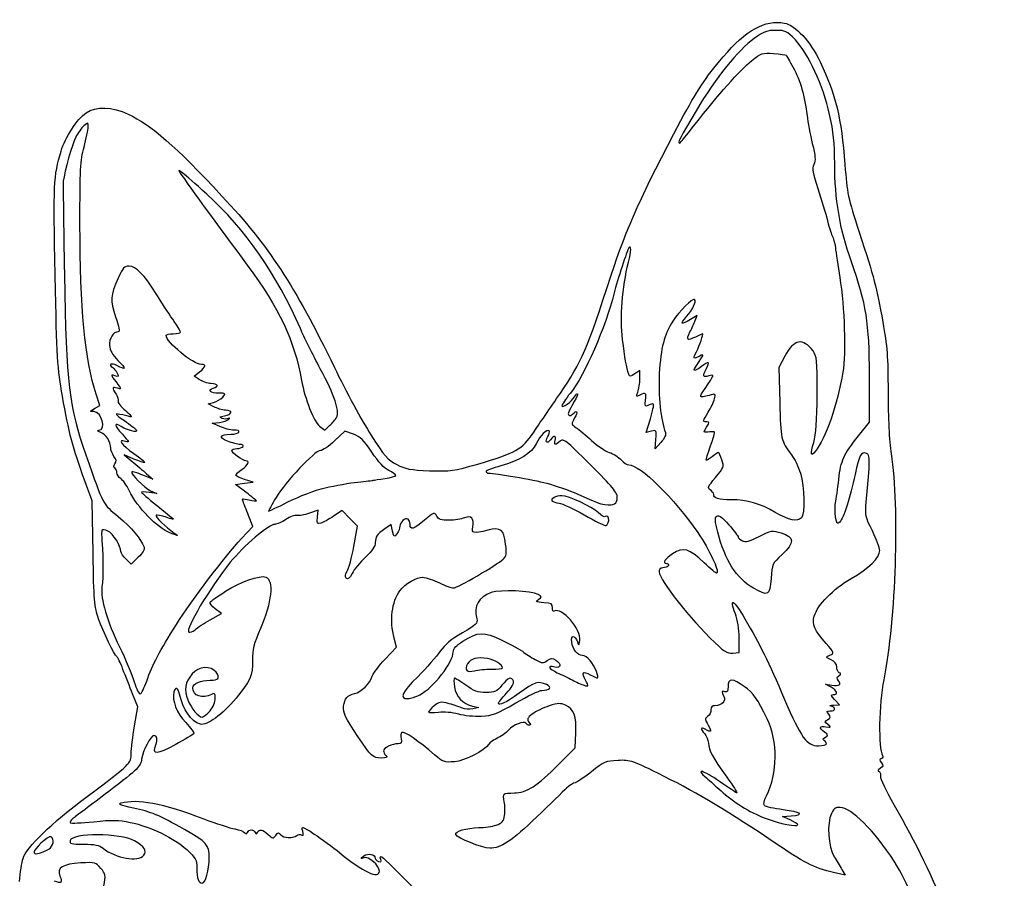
# Model space of a CAD drawing. Extents: x 0 to 149, y -4 to 235.
# Drawn here: x 0.1 to 125.7, y 123.9 to 235 of the extents above; entities that cross this region are included whole.
import ezdxf

# ---------------------------------------------------------------- set-up
doc = ezdxf.new("R2010")
doc.units = 0
doc.layers.get('0').update_dxf_attribs({"linetype": 'CONTINUOUS'})

msp = doc.modelspace()

# ---------------------------------------------------------------- linework, layer by layer
at = {"color": 7}
for points in [[(87.307928, 196.100271), (87.556202, 196.753284), (86.70675, 196.235346)], [(98.876638, 191.480255), (98.111908, 190.026891), (98.21359, 185.528974)], [(80.168755, 188.595005), (80.168755, 189.642216), (79.509993, 189.210577)], [(23.331957, 188.469881), (22.655415, 188.913169), (23.36625, 189.479968)], [(108.380334, 181.215379), (109.802083, 182.987204), (109.787664, 189.020588)], [(9.823052, 184.737145), (10.517977, 185.114753), (10.027432, 186.601693)], [(25.206503, 184.966025), (24.473959, 185.351166), (25.18209, 185.530011)], [(81.670059, 181.812732), (80.999515, 181.644436), (81.529968, 183.412572)], [(25.986815, 182.406248), (25.003126, 182.855396), (25.929168, 182.954276)], [(38.844315, 182.468361), (39.50888, 181.945616), (40.151651, 182.54667)], [(43.206681, 181.413912), (42.102786, 181.796764), (40.774186, 180.554016)], [(82.89589, 180.374327), (82.146076, 179.535143), (82.243343, 180.758087)], [(14.9048, 178.223667), (13.626043, 178.767782), (14.666734, 177.915046)], [(16.518817, 176.331891), (17.330209, 175.601474), (16.035989, 176.140102)], [(9.623606, 166.082099), (9.50725, 172.828974), (8.48988, 175.607099)], [(29.349084, 173.924995), (28.0065, 174.945641), (29.150646, 175.088002), (30.294792, 175.230361), (29.170313, 175.592901)], [(17.041152, 174.135455), (17.859376, 173.754635), (16.867189, 173.899108)], [(28.778965, 167.965734), (30.23113, 169.534247), (29.693351, 170.917026)], [(38.578644, 170.709714), (38.686687, 171.635171), (37.533445, 171.227279)], [(43.270109, 166.952427), (43.743264, 169.54255), (42.745062, 170.564802), (41.746861, 171.587052), (40.651033, 170.839498)], [(48.266908, 168.921525), (48.089955, 169.776579), (47.262164, 169.198856)], [(15.460587, 165.53593), (14.558143, 164.661249), (13.893656, 165.285502)], [(24.755706, 157.481963), (26.203435, 158.302505), (25.397485, 158.89837)], [(47.315863, 152.393171), (48.786688, 153.935176), (48.470426, 155.117644)], [(92.149089, 153.16749), (93.001047, 153.249807), (92.985992, 155.128367)], [(104.841146, 148.758111), (104.113542, 149.178105), (104.942201, 149.044006)], [(14.975952, 143.764704), (15.399825, 146.251398), (14.734602, 147.898519)], [(105.151849, 146.472241), (105.925575, 146.502932), (105.304167, 147.164391)], [(58.599956, 146.328614), (59.398953, 146.139006), (58.605203, 145.970987)], [(69.71262, 138.819834), (71.824204, 140.948942), (71.905715, 142.866041)], [(99.549479, 131.631775), (98.557292, 132.079452), (99.681771, 132.162656)], [(106.230169, 125.262367), (106.648687, 124.527011), (105.910279, 124.69228)]]:
    msp.add_lwpolyline(points, dxfattribs=at)
for points in [[(41.038248, 183.59996)], [(39.590779, 174.503667)], [(77.258333, 173.260594)], [(76.152256, 170.270011)], [(94.819015, 161.570032)], [(61.052604, 151.100888)], [(16.548048, 149.566119)], [(51.802728, 147.802664)], [(24.715021, 145.729484)], [(64.154603, 146.738867)], [(104.245839, 141.460233)], [(100.541667, 131.038309)], [(3.902605, 127.883457)], [(16.157989, 127.078235)]]:
    msp.add_lwpolyline(points, close=True, dxfattribs=at)
for points in [[(90.923031, 230.140079), (93.796392, 233.545748), (96.351243, 234.957839), (98.806336, 234.49726)], [(97.719682, 233.550848), (96.599441, 233.550848), (96.169075, 233.389437), (94.937077, 232.507223)], [(100.230726, 232.313232), (99.127686, 233.464426), (98.952344, 233.550848), (97.719682, 233.550848)], [(98.806336, 234.49726), (100.229823, 234.230213), (102.172791, 232.13042), (103.424593, 229.506245)], [(94.937077, 232.507223), (92.821046, 230.991966), (89.965678, 227.447331), (87.421133, 223.176977)], [(104.652665, 222.710154), (103.822765, 226.386564), (101.892137, 230.579285), (100.230726, 232.313232)], [(85.477668, 221.909181), (87.602092, 225.891619), (88.559217, 227.338354), (90.923031, 230.140079)], [(94.578453, 229.623436), (95.83062, 230.626084), (95.962293, 230.669526), (97.428373, 230.563698)], [(97.428373, 230.563698), (98.273777, 230.502674), (99.001543, 230.405677), (99.045633, 230.34815)], [(99.045633, 230.34815), (99.089721, 230.290623), (99.497007, 229.57296), (99.950712, 228.753344)], [(87.31844, 221.44616), (90.169762, 225.135496), (93.111177, 228.448545), (94.578453, 229.623436)], [(99.950712, 228.753344), (100.858558, 227.113321), (101.468222, 225.005286), (101.738814, 222.570639)], [(103.424593, 229.506245), (105.460472, 225.238397), (106.163671, 222.317718), (106.623316, 216.220639)], [(8.725229, 222.901368), (10.020253, 223.779414), (12.100289, 223.718354), (14.155207, 222.741971)], [(5.493037, 217.940431), (6.021545, 219.748029), (7.562327, 222.112905), (8.725229, 222.901368)], [(14.155207, 222.741971), (17.161051, 221.313758), (20.209971, 218.648551), (26.25033, 212.169044)], [(87.421133, 223.176977), (85.369297, 219.733512), (84.998298, 218.998764), (85.311398, 218.998764)], [(101.738814, 222.570639), (101.835852, 221.697514), (102.142684, 220.067561), (102.420658, 218.94852)], [(105.310075, 216.302538), (105.305445, 219.070749), (105.164811, 220.441384), (104.652665, 222.710154)], [(8.438516, 221.222584), (8.131988, 220.945368), (7.6599, 220.284973), (7.38943, 219.755038)], [(8.989609, 221.090292), (8.995774, 221.720499), (8.990402, 221.72177), (8.438516, 221.222584)], [(8.460442, 218.487491), (8.748057, 219.569056), (8.986182, 220.740316), (8.989609, 221.090292)], [(76.470034, 201.933141), (78.45502, 208.063333), (80.440609, 212.466732), (85.477668, 221.909181)], [(85.311398, 218.998764), (85.374956, 218.998764), (86.278127, 220.100092), (87.31844, 221.44616)], [(7.38943, 219.755038), (6.933492, 218.861713), (5.928991, 215.319824), (5.786753, 214.103973)], [(7.937504, 208.503361), (7.937504, 215.649496), (7.994347, 216.734765), (8.460442, 218.487491)], [(102.420658, 218.94852), (102.823251, 217.327811), (102.864348, 216.778444), (102.622683, 216.248045)], [(4.735477, 201.933141), (4.4946, 213.840427), (4.533287, 214.657896), (5.493037, 217.940431)], [(102.622683, 216.248045), (102.369326, 215.691989), (102.453014, 215.176719), (103.130189, 213.12329)], [(107.424455, 203.785224), (105.973573, 207.930956), (105.3176, 211.814373), (105.310075, 216.302538)], [(106.623316, 216.220639), (106.904361, 212.492611), (107.016698, 211.963024), (108.475415, 207.489391)], [(24.292127, 212.400723), (21.092442, 215.295133), (20.491546, 215.788916), (20.770515, 215.294598)], [(20.770515, 215.294598), (21.094495, 214.720522), (26.062184, 207.877024), (29.512757, 203.251266)], [(5.786753, 214.103973), (5.752704, 213.812932), (5.814823, 208.395589), (5.924792, 202.065432)], [(36.370331, 195.050079), (33.320633, 202.093375), (29.297122, 207.873251), (24.292127, 212.400723)], [(26.25033, 212.169044), (32.392832, 205.579972), (35.524533, 200.803452), (40.770283, 190.022999)], [(103.130189, 213.12329), (103.576178, 211.770894), (104.139354, 209.890484), (104.381694, 208.944599)], [(10.027432, 186.601693), (8.577216, 190.997591), (7.937504, 197.701535), (7.937504, 208.503361)], [(104.381694, 208.944599), (104.624037, 207.998714), (104.914285, 207.105745), (105.02669, 206.960224)], [(108.475415, 207.489391), (110.406005, 201.56859), (110.700246, 200.449236), (111.522851, 195.896256)], [(78.700312, 203.625032), (79.058143, 205.060299), (79.084868, 205.898578), (78.759545, 205.482968)], [(105.02669, 206.960224), (105.139098, 206.814703), (105.303085, 206.159859), (105.391109, 205.505016)], [(78.759545, 205.482968), (78.545809, 205.209913), (77.239273, 201.237186), (76.852462, 199.684182)], [(105.391109, 205.505016), (105.47913, 204.850172), (105.738972, 203.123766), (105.968538, 201.668557)], [(77.935717, 193.649097), (77.587509, 196.460801), (77.886391, 200.360381), (78.700312, 203.625032)], [(109.787664, 189.020588), (109.771154, 195.925035), (109.430553, 198.053031), (107.424455, 203.785224)], [(14.271729, 203.123766), (13.666405, 203.123766), (13.466779, 202.902643), (12.868419, 201.569317)], [(17.755522, 199.551891), (16.210577, 202.039381), (15.152935, 203.123766), (14.271729, 203.123766)], [(29.512757, 203.251266), (33.617487, 197.748562), (35.637309, 193.467612), (36.534325, 188.369265)], [(5.668998, 186.322724), (5.021555, 190.00393), (4.953919, 191.134934), (4.735477, 201.933141)], [(5.924792, 202.065432), (6.169918, 187.955394), (6.535445, 184.877895), (8.693699, 178.75304)], [(12.868419, 201.569317), (11.833784, 199.263841), (11.79842, 198.728647), (12.538425, 196.575328)], [(69.914127, 186.725568), (72.673422, 190.753235), (73.382616, 192.398338), (76.470034, 201.933141)], [(105.968538, 201.668557), (106.576947, 197.811842), (106.768027, 191.886398), (106.363561, 189.418743)], [(76.852462, 199.684182), (75.739416, 195.215415), (73.066291, 189.083349), (71.204579, 186.728108)], [(19.903952, 196.266882), (19.354981, 197.054991), (18.388186, 198.533245), (17.755522, 199.551891)], [(87.232154, 198.794389), (86.995595, 199.030947), (85.251232, 197.303292), (84.422189, 196.011342)], [(86.203414, 196.624086), (86.995008, 197.525664), (87.479264, 198.547281), (87.232154, 198.794389)], [(12.538425, 196.575328), (13.018618, 195.17804), (13.105279, 194.657099), (12.857537, 194.657099)], [(20.902084, 194.613236), (20.902084, 194.734632), (20.452925, 195.478773), (19.903952, 196.266882)], [(84.422189, 196.011342), (83.294532, 194.254041), (82.879896, 192.638265), (82.682778, 189.233138)], [(86.70675, 196.235346), (85.461113, 195.475844), (85.30268, 195.598206), (86.203414, 196.624086)], [(86.6374, 194.630712), (86.869638, 195.079811), (87.171377, 195.741113), (87.307928, 196.100271)], [(111.522851, 195.896256), (112.082657, 192.797827), (112.184114, 191.426648), (112.188474, 186.900423)], [(12.857537, 194.657099), (12.237872, 194.657099), (11.67142, 193.74957), (11.738926, 192.864936)], [(19.976043, 194.392516), (20.485366, 194.392516), (20.902084, 194.49184), (20.902084, 194.613236)], [(38.947159, 189.876398), (37.971899, 191.701134), (36.812326, 194.02929), (36.370331, 195.050079)], [(87.336662, 193.968031), (86.269285, 193.435555), (86.101558, 193.594506), (86.6374, 194.630712)], [(19.050001, 194.188215), (19.050001, 194.300581), (19.46672, 194.392516), (19.976043, 194.392516)], [(23.599718, 190.423766), (22.547406, 190.423766), (19.050001, 193.317532), (19.050001, 194.188215)], [(78.738341, 189.138332), (78.444183, 190.074823), (78.227677, 191.291586), (77.935717, 193.649097)], [(88.260724, 194.392513), (88.220481, 194.392513), (87.804651, 194.201497), (87.336662, 193.968031)], [(87.471007, 192.061952), (87.896364, 192.884502), (88.407359, 194.392513), (88.260724, 194.392513)], [(102.51277, 192.168928), (101.209996, 193.916043), (100.041895, 193.694807), (98.876638, 191.480255)], [(11.738926, 192.864936), (11.783709, 192.278026), (12.131332, 191.670779), (12.835116, 190.950038)], [(103.037344, 186.633138), (103.05388, 191.083345), (103.014801, 191.495648), (102.51277, 192.168928)], [(12.835116, 190.950038), (13.945355, 189.813052), (13.911655, 189.664904), (12.686862, 190.298268)], [(87.890993, 191.508494), (87.060109, 191.063819), (86.997511, 191.146311), (87.471007, 192.061952)], [(87.515687, 190.357617), (88.452521, 191.710622), (88.491391, 191.829817), (87.890993, 191.508494)], [(88.774505, 189.907736), (89.242196, 190.81215), (89.038845, 190.888665), (88.106253, 190.15918)], [(12.686862, 190.298268), (11.984906, 190.661264), (11.529551, 190.423226), (12.169411, 190.027769)], [(12.169411, 190.027769), (12.314149, 189.938316), (12.562492, 189.622366), (12.721287, 189.32566)], [(23.36625, 189.479968), (24.195784, 190.141418), (24.265629, 190.423766), (23.599718, 190.423766)], [(41.038248, 183.59996), (41.466923, 184.395047), (40.788632, 186.430952), (38.947159, 189.876398)], [(40.770283, 190.022999), (42.256255, 186.969202), (44.370173, 183.061885), (45.467876, 181.340075)], [(88.106253, 190.15918), (87.169723, 189.426617), (86.927425, 189.508032), (87.515687, 190.357617)], [(89.054464, 188.950476), (88.259499, 188.750953), (88.229448, 188.85371), (88.774505, 189.907736)], [(12.422416, 188.972682), (11.867585, 189.148781), (11.877004, 189.103886), (12.591376, 188.167296)], [(12.721287, 189.32566), (12.980086, 188.842089), (12.949117, 188.805516), (12.422416, 188.972682)], [(24.836015, 187.968408), (24.380882, 188.00041), (23.704054, 188.226073), (23.331957, 188.469881)], [(36.534325, 188.369265), (36.955606, 185.974847), (38.098661, 183.054892), (38.844315, 182.468361)], [(79.509993, 189.210577), (78.97513, 188.86012), (78.829998, 188.846534), (78.738341, 189.138332)], [(79.907948, 186.861826), (80.051394, 187.239111), (80.168755, 188.019042), (80.168755, 188.595005)], [(82.682778, 189.233138), (82.525635, 186.518529), (82.878377, 183.118104), (83.469263, 181.65145)], [(88.577682, 187.314909), (89.818893, 189.147916), (89.817138, 189.141896), (89.054464, 188.950476)], [(106.363561, 189.418743), (105.690646, 185.313257), (104.14735, 180.879562), (102.805995, 179.198289)], [(12.759376, 187.362211), (12.060535, 187.584017), (12.030126, 187.444893), (12.590514, 186.589633)], [(12.591376, 188.167296), (13.306609, 187.229578), (13.315782, 187.185615), (12.759376, 187.362211)], [(25.853497, 186.719599), (24.773529, 186.719599), (24.329841, 187.125377), (25.131573, 187.379838)], [(25.131573, 187.379838), (25.916629, 187.629004), (25.779506, 187.902069), (24.836015, 187.968408)], [(89.100623, 186.436669), (87.788774, 186.060435), (87.760442, 186.108017), (88.577682, 187.314909)], [(8.48988, 175.607099), (7.068133, 179.489449), (6.473628, 181.74779), (5.668998, 186.322724)], [(12.590514, 186.589633), (12.821339, 186.237351), (12.93979, 185.835203), (12.85374, 185.695971)], [(25.18209, 185.530011), (25.571562, 185.628378), (26.096032, 185.936274), (26.347577, 186.214229)], [(26.347577, 186.214229), (26.789698, 186.702766), (26.773238, 186.719599), (25.853497, 186.719599)], [(66.432025, 181.61708), (67.098754, 182.604455), (68.665701, 184.903274), (69.914127, 186.725568)], [(71.204579, 186.728108), (70.605084, 185.969688), (70.114589, 185.238049), (70.114589, 185.102241)], [(70.114589, 185.102241), (70.114589, 184.733933), (71.416638, 185.657061), (71.73427, 186.250561)], [(72.132756, 186.641708), (72.200524, 186.573941), (72.013307, 186.117259), (71.71672, 185.626859)], [(71.73427, 186.250561), (71.88567, 186.533459), (72.064991, 186.709476), (72.132756, 186.641708)], [(80.155137, 186.447726), (79.691291, 186.199484), (79.669809, 186.235472), (79.907948, 186.861826)], [(80.914669, 185.813954), (81.02858, 186.789684), (80.936947, 186.866141), (80.155137, 186.447726)], [(81.305257, 185.173932), (80.857606, 184.934357), (80.819307, 184.997114), (80.914669, 185.813954)], [(89.002597, 184.277873), (89.350064, 184.820457), (89.707447, 185.583555), (89.796784, 185.973649)], [(89.796784, 185.973649), (89.954981, 186.664444), (89.936857, 186.676498), (89.100623, 186.436669)], [(102.596016, 180.369956), (102.911497, 181.453838), (103.02403, 183.050876), (103.037344, 186.633138)], [(112.188474, 186.900423), (112.191729, 183.531814), (112.340162, 180.583388), (112.590546, 178.914391)], [(9.714131, 184.348943), (9.157532, 184.358997), (9.162998, 184.378484), (9.823052, 184.737145)], [(12.85374, 185.695971), (12.767692, 185.556739), (13.203913, 185.003866), (13.823123, 184.467362)], [(26.727274, 184.525761), (26.29375, 184.556069), (25.609403, 184.754189), (25.206503, 184.966025)], [(71.71672, 185.626859), (70.925251, 184.318182), (70.824751, 184.069159), (71.012354, 183.881556)], [(71.494833, 184.02526), (72.074752, 184.605179), (72.209996, 184.344421), (71.755929, 183.521853)], [(81.930997, 185.310129), (81.859813, 185.381313), (81.57823, 185.320025), (81.305257, 185.173932)], [(81.529968, 183.412572), (81.821716, 184.385045), (82.00218, 185.238946), (81.930997, 185.310129)], [(98.21359, 185.528974), (98.320259, 180.810352), (98.373115, 180.575609), (99.732767, 178.782099)], [(10.3849, 181.93621), (11.399746, 181.981994), (10.746897, 184.330274), (9.714131, 184.348943)], [(13.096876, 183.987985), (12.385157, 184.11508), (12.444686, 184.031752), (13.672882, 183.181678)], [(14.419793, 183.669072), (14.128751, 183.766516), (13.533439, 183.910026), (13.096876, 183.987985)], [(13.823123, 184.467362), (14.449585, 183.924575), (14.714242, 183.570488), (14.419793, 183.669072)], [(26.283773, 183.470346), (25.879537, 183.629779), (25.927927, 183.686074), (26.568797, 183.801933)], [(25.929168, 182.954276), (26.438491, 183.008664), (26.974271, 183.181202), (27.119792, 183.337695)], [(27.077522, 183.450264), (26.908755, 183.355684), (26.551567, 183.364714), (26.283773, 183.470346)], [(26.568797, 183.801933), (27.606022, 183.989451), (27.708426, 184.457165), (26.727274, 184.525761)], [(27.119792, 183.337695), (27.299737, 183.531211), (27.286217, 183.567221), (27.077522, 183.450264)], [(40.151651, 182.54667), (40.505176, 182.877248), (40.904144, 183.351231), (41.038248, 183.59996)], [(71.012354, 183.881556), (71.105517, 183.788394), (71.322631, 183.853058), (71.494833, 184.02526)], [(71.755929, 183.521853), (71.312926, 182.719329), (71.316532, 182.697861), (71.966672, 182.267397)], [(88.798141, 183.01543), (88.23924, 183.01543), (88.254509, 183.109709), (89.002597, 184.277873)], [(13.272356, 182.406592), (12.266156, 183.035665), (12.323435, 182.611742), (13.406637, 181.412764)], [(15.216406, 181.952466), (15.448562, 181.576827), (14.093114, 181.893456), (13.272356, 182.406592)], [(13.672882, 183.181678), (14.426249, 182.66025), (15.120833, 182.107104), (15.216406, 181.952466)], [(27.788367, 181.957099), (27.338541, 181.957099), (26.527845, 182.159217), (25.986815, 182.406248)], [(68.452545, 181.85525), (68.177923, 182.129869), (67.305992, 181.250868), (66.80431, 180.193656)], [(71.966672, 182.267397), (72.330474, 182.02652), (73.223443, 181.278887), (73.951047, 180.605991)], [(88.945908, 181.700212), (88.343632, 181.650434), (88.340007, 181.664076), (88.7779, 182.332384)], [(88.7779, 182.332384), (89.184409, 182.952797), (89.186266, 183.01543), (88.798141, 183.01543)], [(10.611251, 181.662321), (10.154503, 181.829948), (10.078123, 181.922372), (10.3849, 181.93621)], [(11.906254, 179.62227), (11.906254, 180.463817), (11.307708, 181.406723), (10.611251, 181.662321)], [(13.792778, 180.490958), (12.719276, 180.831675), (13.262376, 180.066212), (14.89781, 178.933491)], [(13.406637, 181.412764), (14.289803, 180.435205), (14.339082, 180.317569), (13.792778, 180.490958)], [(26.97144, 180.539186), (25.762361, 181.022964), (25.968704, 181.416844), (27.434905, 181.423881)], [(27.434905, 181.423881), (27.899259, 181.425998), (28.352771, 181.546995), (28.442708, 181.692516)], [(28.442708, 181.692516), (28.538252, 181.847109), (28.266234, 181.957099), (27.788367, 181.957099)], [(45.601385, 179.094016), (44.533211, 180.69696), (44.120176, 181.097092), (43.206681, 181.413912)], [(45.467876, 181.340075), (47.229969, 178.576129), (47.620327, 178.128287), (48.801121, 177.515986)], [(59.266664, 177.579499), (64.144551, 178.999534), (64.983871, 179.472479), (66.432025, 181.61708)], [(68.644029, 180.700743), (68.182728, 180.069876), (67.876992, 180.447728), (68.300298, 181.125551)], [(68.300298, 181.125551), (68.486774, 181.424146), (68.555283, 181.75251), (68.452545, 181.85525)], [(69.24417, 180.634182), (69.414811, 181.286708), (69.098176, 181.321826), (68.644029, 180.700743)], [(73.795154, 177.482722), (70.579888, 180.690726), (70.29903, 180.908259), (69.871717, 180.521544)], [(82.243343, 180.758087), (82.338275, 181.951723), (82.324538, 181.976996), (81.670059, 181.812732)], [(83.469263, 181.65145), (83.583634, 181.367568), (83.381937, 180.91831), (82.89589, 180.374327)], [(89.755533, 181.721802), (89.648795, 181.737915), (89.284463, 181.728205), (88.945908, 181.700212)], [(89.30486, 179.916278), (89.659468, 180.893209), (89.862271, 181.705694), (89.755533, 181.721802)], [(105.831344, 175.589734), (106.112561, 178.055416), (106.45998, 178.822173), (108.380334, 181.215379)], [(12.326092, 178.565022), (12.095179, 178.894692), (11.906254, 179.370456), (11.906254, 179.62227)], [(28.595968, 180.105016), (28.299283, 180.105016), (27.568247, 180.300392), (26.97144, 180.539186)], [(27.516667, 179.329281), (27.516667, 179.464893), (27.807296, 179.575849), (28.162509, 179.575849)], [(28.162509, 179.575849), (28.517723, 179.575849), (28.881938, 179.694911), (28.971875, 179.840432)], [(28.971875, 179.840432), (29.061812, 179.985953), (28.892653, 180.105016), (28.595968, 180.105016)], [(40.774186, 180.554016), (40.043457, 179.870502), (39.223482, 179.311266), (38.952017, 179.311266)], [(66.80431, 180.193656), (66.238797, 179.00192), (64.613962, 177.988137), (62.2271, 177.337797)], [(69.871717, 180.521544), (69.256352, 179.964646), (69.077478, 179.996751), (69.24417, 180.634182)], [(73.951047, 180.605991), (74.678651, 179.933097), (75.701596, 179.244435), (76.224257, 179.07563)], [(88.73967, 178.060488), (88.695919, 178.104242), (88.950255, 178.939346), (89.30486, 179.916278)], [(102.805995, 179.198289), (102.189447, 178.425501), (102.128704, 178.764443), (102.596016, 180.369956)], [(8.693699, 178.75304), (11.062683, 172.030152), (10.810051, 172.510982), (12.872798, 170.799048)], [(12.445535, 177.603663), (12.67358, 177.878438), (12.644809, 178.109986), (12.326092, 178.565022)], [(14.89781, 178.933491), (15.723061, 178.361911), (16.34996, 177.845948), (16.290915, 177.786903)], [(29.343448, 177.988349), (28.936945, 177.988349), (27.516667, 179.030892), (27.516667, 179.329281)], [(38.952017, 179.311266), (38.239647, 179.311266), (34.388478, 175.236865), (33.249137, 173.277818)], [(47.787764, 176.729909), (47.201055, 177.00969), (46.447025, 177.825016), (45.601385, 179.094016)], [(76.224257, 179.07563), (76.746918, 178.906826), (77.430738, 178.474068), (77.74386, 178.113949)], [(89.496659, 178.513811), (89.124068, 178.22073), (88.783425, 178.016736), (88.73967, 178.060488)], [(90.310282, 179.046682), (90.235379, 179.046682), (89.869248, 178.80689), (89.496659, 178.513811)], [(90.753253, 178.117111), (90.58452, 178.628376), (90.385183, 179.046682), (90.310282, 179.046682)], [(99.732767, 178.782099), (100.118881, 178.272776), (100.637435, 177.190749), (100.885106, 176.377595)], [(109.420374, 178.945183), (108.717985, 179.214714), (108.45568, 178.734672), (107.934501, 176.225909)], [(109.376072, 172.644684), (109.883967, 178.165437), (109.888189, 178.765666), (109.420374, 178.945183)], [(112.590546, 178.914391), (113.662944, 171.765979), (113.196206, 157.618578), (111.627658, 149.7282)], [(12.42257, 177.070247), (12.231874, 177.188103), (12.239055, 177.354873), (12.445535, 177.603663)], [(12.700001, 176.448879), (12.700001, 176.696328), (12.575155, 176.975945), (12.42257, 177.070247)], [(14.666734, 177.915046), (15.239115, 177.44604), (16.072552, 176.733621), (16.518817, 176.331891)], [(16.290915, 177.786903), (16.231871, 177.727859), (15.608118, 177.924402), (14.9048, 178.223667)], [(28.839583, 176.88818), (29.642586, 177.481865), (29.874551, 177.988349), (29.343448, 177.988349)], [(48.801121, 177.515986), (49.951664, 176.919371), (50.545206, 176.80809), (53.048956, 176.719579)], [(53.048956, 176.719579), (55.773278, 176.623271), (56.170843, 176.678254), (59.266664, 177.579499)], [(62.2271, 177.337797), (61.180946, 177.052753), (60.325, 176.725331), (60.325, 176.610193)], [(77.258333, 173.260594), (77.258333, 173.891533), (76.644804, 174.639515), (73.795154, 177.482722)], [(77.74386, 178.113949), (78.056983, 177.753828), (78.502142, 177.459182), (78.733105, 177.459182)], [(78.733105, 177.459182), (80.222762, 177.459182), (84.568943, 173.194094), (87.63036, 168.727932)], [(89.931531, 175.839662), (91.014402, 177.133033), (91.047631, 177.225135), (90.753253, 178.117111)], [(13.196891, 175.688657), (12.9236, 175.859329), (12.700001, 176.20143), (12.700001, 176.448879)], [(14.630615, 176.567576), (14.413004, 176.349964), (16.236835, 174.509803), (17.041152, 174.135455)], [(16.035989, 176.140102), (15.32417, 176.436348), (14.69175, 176.628711), (14.630615, 176.567576)], [(28.045833, 176.128389), (28.045833, 176.223509), (28.403021, 176.565414), (28.839583, 176.88818)], [(29.170313, 175.592901), (28.551849, 175.792299), (28.045833, 176.033269), (28.045833, 176.128389)], [(47.294271, 175.714033), (48.058255, 175.82805), (48.683333, 176.007175), (48.683333, 176.112091)], [(48.683333, 176.112091), (48.683333, 176.217003), (48.280328, 176.495022), (47.787764, 176.729909)], [(60.325, 176.610193), (60.325, 176.495054), (60.473828, 176.400148), (60.655729, 176.399288)], [(60.655729, 176.399288), (61.557358, 176.395028), (66.33927, 175.564993), (68.171073, 175.094778)], [(89.24839, 174.242545), (88.857765, 174.461149), (88.94173, 174.657456), (89.931531, 175.839662)], [(100.885106, 176.377595), (101.410101, 174.653943), (101.492103, 171.107113), (101.017922, 170.632932)], [(107.934501, 176.225909), (107.342675, 173.377082), (106.444632, 170.576883), (105.963262, 170.07935)], [(14.283093, 174.160995), (13.958973, 174.830536), (13.470182, 175.517985), (13.196891, 175.688657)], [(34.762133, 172.681114), (36.227703, 173.427282), (38.206241, 174.174073), (39.590779, 174.503667)], [(39.590779, 174.503667), (40.880903, 174.810785), (42.769896, 175.148613), (43.788542, 175.254396)], [(43.788542, 175.254396), (44.807187, 175.360179), (45.700156, 175.460229), (45.772917, 175.476728)], [(45.772917, 175.476728), (45.845677, 175.493238), (46.530286, 175.600013), (47.294271, 175.714033)], [(68.171073, 175.094778), (69.312764, 174.80171), (71.080312, 174.184741), (72.098958, 173.723734)], [(105.417967, 172.558914), (105.512949, 173.065223), (105.69897, 174.429092), (105.831344, 175.589734)], [(19.619921, 168.67233), (17.850859, 169.368462), (15.365993, 171.924022), (14.283093, 174.160995)], [(16.867189, 173.899108), (16.321485, 173.978565), (15.875001, 173.992159), (15.875001, 173.929315)], [(15.875001, 173.929315), (15.875001, 173.866471), (16.738204, 173.123357), (17.79323, 172.27795)], [(30.691667, 172.828379), (30.691667, 172.870162), (30.087504, 173.363639), (29.349084, 173.924995)], [(33.249137, 173.277818), (32.715652, 172.360519), (32.279167, 171.566565), (32.279167, 171.513479)], [(70.114583, 173.486172), (69.337306, 173.481648), (68.592353, 173.072385), (68.865051, 172.799687)], [(74.832252, 171.28916), (74.00472, 172.063309), (70.939107, 173.490961), (70.114583, 173.486172)], [(72.098958, 173.723734), (74.665081, 172.562388), (74.920001, 172.465672), (75.670833, 172.368565)], [(75.670833, 172.368565), (76.85849, 172.214963), (77.258333, 172.43964), (77.258333, 173.260594)], [(89.693755, 173.637885), (89.693755, 173.833367), (89.493341, 174.105462), (89.24839, 174.242545)], [(91.979483, 172.961266), (90.299476, 172.961266), (89.693755, 173.140571), (89.693755, 173.637885)], [(17.79323, 172.27795), (18.848256, 171.432543), (19.829389, 170.640306), (19.973527, 170.517426)], [(28.978294, 172.739315), (28.824248, 173.121219), (28.924909, 173.150877), (29.74634, 172.965615)], [(29.693351, 170.917026), (29.397574, 171.677555), (29.075798, 172.497586), (28.978294, 172.739315)], [(29.74634, 172.965615), (30.26627, 172.848352), (30.691667, 172.786596), (30.691667, 172.828379)], [(32.279167, 171.513479), (32.279167, 171.460393), (33.396502, 171.985829), (34.762133, 172.681114)], [(68.865051, 172.799687), (68.969744, 172.694992), (69.368347, 172.575969), (69.750832, 172.535189)], [(69.750832, 172.535189), (70.133318, 172.494411), (71.592025, 171.808526), (72.992401, 171.011001)], [(97.647043, 171.32839), (95.612561, 172.501356), (94.016261, 172.961266), (91.979483, 172.961266)], [(105.426063, 170.674662), (105.32663, 171.204689), (105.322989, 172.052602), (105.417967, 172.558914)], [(110.169037, 168.938173), (109.272049, 170.753537), (109.223127, 170.982201), (109.376072, 172.644684)], [(12.872798, 170.799048), (14.605136, 169.361329), (15.794711, 167.948015), (16.203685, 166.841667)], [(17.752852, 170.958563), (17.588837, 170.794545), (18.979762, 169.444588), (20.108467, 168.67233)], [(19.072358, 170.70442), (18.432577, 170.930147), (17.838802, 171.04451), (17.752852, 170.958563)], [(35.917489, 170.939434), (35.662994, 171.00546), (35.03263, 170.773008), (34.516676, 170.422874)], [(37.533445, 171.227279), (36.899165, 171.002939), (36.171984, 170.873409), (35.917489, 170.939434)], [(40.651033, 170.839498), (40.048328, 170.428341), (39.31117, 170.022713), (39.012905, 169.938099)], [(53.968772, 170.85623), (53.689819, 171.377462), (53.633108, 171.358317), (52.401391, 170.327063)], [(55.559357, 170.315432), (54.519661, 170.315432), (54.200041, 170.424102), (53.968772, 170.85623)], [(58.618998, 169.455536), (58.821481, 170.564458), (58.408057, 171.020539), (57.553371, 170.631117)], [(72.992401, 171.011001), (74.392779, 170.213478), (75.657604, 169.591212), (75.803125, 169.62819)], [(75.559856, 170.778453), (75.49882, 170.742073), (75.171398, 170.97189), (74.832252, 171.28916)], [(76.152256, 170.270011), (76.224675, 170.762165), (75.941005, 171.005632), (75.559856, 170.778453)], [(90.213937, 168.785424), (89.839184, 170.224061), (89.815744, 170.616467), (90.090927, 170.84485)], [(90.090927, 170.84485), (90.348372, 171.058509), (90.726742, 170.788782), (91.649817, 169.733569)], [(101.017922, 170.632932), (100.463144, 170.078154), (99.454676, 170.286214), (97.647043, 171.32839)], [(19.973527, 170.517426), (20.117664, 170.394545), (19.712137, 170.478691), (19.072358, 170.70442)], [(33.059709, 169.786266), (32.282307, 169.786266), (29.012682, 166.99385), (27.328418, 164.891474)], [(34.516676, 170.422874), (34.000723, 170.072741), (33.345088, 169.786266), (33.059709, 169.786266)], [(39.012905, 169.938099), (38.527543, 169.80041), (38.481947, 169.881428), (38.578644, 170.709714)], [(49.212497, 169.539854), (49.212497, 169.294445), (49.039555, 168.862539), (48.828179, 168.580065)], [(50.259242, 170.454886), (49.887582, 170.684584), (49.212497, 170.094444), (49.212497, 169.539854)], [(50.535414, 169.77065), (50.535414, 170.053103), (50.411137, 170.361009), (50.259242, 170.454886)], [(52.401391, 170.327063), (50.982758, 169.139317), (50.535414, 169.005925), (50.535414, 169.77065)], [(57.553371, 170.631117), (57.172299, 170.45749), (56.274994, 170.315432), (55.559357, 170.315432)], [(75.803125, 169.62819), (75.948646, 169.665168), (76.105755, 169.953988), (76.152256, 170.270011)], [(91.649817, 169.733569), (92.320232, 168.967187), (92.86875, 168.252995), (92.86875, 168.146473)], [(105.963262, 170.07935), (105.661674, 169.767636), (105.579045, 169.859206), (105.426063, 170.674662)], [(10.766794, 169.048684), (10.711782, 168.945031), (10.724979, 168.145849), (10.796126, 167.272724)], [(11.540049, 168.930399), (11.16977, 169.099108), (10.821806, 169.152337), (10.766794, 169.048684)], [(13.22917, 166.271051), (13.22917, 167.002166), (12.193549, 168.632645), (11.540049, 168.930399)], [(20.108467, 168.67233), (20.732428, 168.245417), (20.704827, 168.245417), (19.619921, 168.67233)], [(47.262164, 169.198856), (46.214146, 168.467439), (46.046549, 168.221231), (46.041548, 167.405722)], [(48.828179, 168.580065), (48.461636, 168.090226), (48.435681, 168.106019), (48.266908, 168.921525)], [(60.557098, 169.035119), (58.603486, 168.584171), (58.465363, 168.614132), (58.618998, 169.455536)], [(62.855443, 167.229041), (62.614403, 169.158277), (62.268436, 169.430142), (60.557098, 169.035119)], [(87.63036, 168.727932), (89.165435, 166.488483), (90.427143, 163.816877), (90.102838, 163.492572)], [(94.819015, 161.570032), (92.636766, 162.827592), (91.165355, 165.133046), (90.213937, 168.785424)], [(95.561594, 168.222496), (97.160368, 169.029555), (97.240598, 169.042437), (98.411154, 168.680029)], [(98.411154, 168.680029), (100.145062, 168.143211), (100.170861, 167.438737), (98.513112, 165.896065)], [(111.125, 166.419691), (111.125, 166.740761), (110.694817, 167.874077), (110.169037, 168.938173)], [(10.796126, 167.272724), (10.951314, 165.368179), (10.940263, 163.160501), (10.768323, 161.719678)], [(20.387742, 156.877501), (22.4237, 160.090197), (26.614078, 165.627399), (28.778965, 167.965734)], [(46.041548, 167.405722), (46.038849, 166.964175), (45.620567, 166.349749), (44.780727, 165.553639)], [(62.541441, 165.300784), (62.961499, 165.695257), (63.009926, 165.992627), (62.855443, 167.229041)], [(92.86875, 168.146473), (92.86875, 168.039952), (93.104494, 167.826634), (93.392628, 167.67243)], [(93.392628, 167.67243), (93.810802, 167.44863), (94.248441, 167.55962), (95.561594, 168.222496)], [(10.330533, 157.615432), (9.795617, 159.173145), (9.728995, 159.971065), (9.623606, 166.082099)], [(13.893656, 165.285502), (13.528189, 165.628844), (13.22917, 166.072338), (13.22917, 166.271051)], [(16.203685, 166.841667), (16.307158, 166.561754), (16.046605, 166.103922), (15.460587, 165.53593)], [(42.408218, 163.738711), (42.622023, 164.081688), (43.009873, 165.527863), (43.270109, 166.952427)], [(84.394992, 165.976517), (83.394719, 165.314567), (83.035823, 164.759182), (83.608339, 164.759182)], [(88.448293, 164.839134), (86.496493, 166.700838), (85.789357, 166.899265), (84.394992, 165.976517)], [(98.513112, 165.896065), (97.256589, 164.726771), (97.232076, 164.673277), (97.102083, 162.81691)], [(107.444146, 162.8043), (109.697295, 164.103915), (111.125, 165.506228), (111.125, 166.419691)], [(27.328418, 164.891474), (24.659618, 161.560153), (21.47101, 156.19811), (21.973954, 155.887274)], [(44.780727, 165.553639), (44.089503, 164.898406), (43.310432, 163.956706), (43.049457, 163.460972)], [(56.128875, 161.584182), (56.634049, 161.584182), (61.727024, 164.535974), (62.541441, 165.300784)], [(83.872922, 164.494599), (83.872922, 164.349078), (83.631061, 164.230016), (83.335453, 164.230016)], [(83.608339, 164.759182), (83.753859, 164.759182), (83.872922, 164.64012), (83.872922, 164.494599)], [(90.102838, 163.492572), (90.037642, 163.427376), (89.293097, 164.03333), (88.448293, 164.839134)], [(26.728179, 161.172557), (28.534625, 162.341142), (31.183339, 163.270991), (31.910644, 162.991898)], [(42.29722, 162.837376), (42.103291, 163.031305), (42.136788, 163.303289), (42.408218, 163.738711)], [(43.049457, 163.460972), (42.718143, 162.831621), (42.491149, 162.643447), (42.29722, 162.837376)], [(82.651269, 163.847693), (82.380137, 163.141133), (85.979368, 158.376467), (89.220101, 155.151865)], [(83.335453, 164.230016), (83.039842, 164.230016), (82.731962, 164.05797), (82.651269, 163.847693)], [(31.910644, 162.991898), (32.970631, 162.585143), (32.671859, 159.643149), (31.237304, 156.361585)], [(49.212497, 161.20758), (49.916734, 162.149012), (51.389486, 163.01506), (52.18334, 162.95457)], [(52.18334, 162.95457), (52.599743, 162.922842), (53.552683, 162.601524), (54.300985, 162.240532)], [(54.300985, 162.240532), (55.049285, 161.879539), (55.871838, 161.584182), (56.128875, 161.584182)], [(97.102083, 162.81691), (96.944275, 160.563351), (96.750021, 160.457258), (94.819015, 161.570032)], [(102.676418, 157.95552), (103.069726, 159.37997), (105.1169, 161.461945), (107.444146, 162.8043)], [(10.768323, 161.719678), (10.5847, 160.180928), (11.43574, 157.27961), (13.035974, 153.988934)], [(24.743998, 159.740931), (24.827855, 159.876614), (25.720737, 160.520846), (26.728179, 161.172557)], [(48.470426, 155.117644), (47.874021, 157.347531), (48.175447, 159.821232), (49.212497, 161.20758)], [(60.998158, 160.984155), (59.335469, 160.394518), (58.729629, 159.301326), (59.13124, 157.61543)], [(67.053412, 160.727731), (66.117031, 161.225608), (62.152445, 161.393497), (60.998158, 160.984155)], [(67.091658, 160.11072), (67.542402, 160.440312), (67.540645, 160.46867), (67.053412, 160.727731)], [(25.397485, 158.89837), (24.95421, 159.226097), (24.660141, 159.60525), (24.743998, 159.740931)], [(67.771579, 159.682527), (66.750271, 159.75584), (66.672936, 159.804542), (67.091658, 160.11072)], [(68.904363, 159.017647), (68.921244, 159.519361), (68.764721, 159.611235), (67.771579, 159.682527)], [(92.501, 158.237452), (91.656527, 160.448673), (92.214158, 160.157464), (93.713414, 157.604296)], [(69.118771, 158.580111), (68.99007, 158.500569), (68.893587, 158.697462), (68.904363, 159.017647)], [(72.419755, 154.784716), (72.641627, 156.229169), (70.080161, 159.174283), (69.118771, 158.580111)], [(92.985992, 155.128367), (92.97697, 156.255199), (92.78289, 157.499336), (92.501, 158.237452)], [(12.694985, 152.723739), (12.338636, 152.943975), (10.943647, 155.829992), (10.330533, 157.615432)], [(22.783161, 156.186465), (23.071811, 156.447691), (23.959456, 157.030663), (24.755706, 157.481963)], [(59.13124, 157.61543), (59.273866, 157.016707), (59.098019, 156.844233), (57.277201, 155.79693)], [(93.713414, 157.604296), (95.678633, 154.257616), (96.69268, 152.195657), (98.839369, 147.181205)], [(104.209837, 154.410521), (102.640956, 156.190953), (102.365212, 156.828427), (102.676418, 157.95552)], [(16.548045, 149.566119), (17.288114, 151.674015), (18.245686, 153.497383), (20.387742, 156.877501)], [(21.973954, 155.887274), (22.130368, 155.790604), (22.494511, 155.92524), (22.783161, 156.186465)], [(31.237304, 156.361585), (30.336845, 154.301767), (30.172657, 153.65258), (30.193909, 152.236014)], [(57.277201, 155.79693), (55.854282, 154.978492), (55.018678, 154.28346), (54.42186, 153.421935)], [(57.329006, 154.707616), (59.296763, 155.955532), (60.002248, 155.975373), (62.37306, 154.849481)], [(56.091667, 153.307434), (56.091667, 153.75209), (56.435096, 154.140715), (57.329006, 154.707616)], [(62.37306, 154.849481), (63.499611, 154.314483), (64.779581, 153.604513), (65.217437, 153.27177)], [(71.387287, 154.611438), (71.255363, 155.569155), (71.786226, 155.57586), (72.110216, 154.620566)], [(72.755302, 152.852932), (72.130343, 152.852932), (71.521754, 153.635234), (71.387287, 154.611438)], [(72.110216, 154.620566), (72.293549, 154.080001), (72.313101, 154.090367), (72.419755, 154.784716)], [(89.220101, 155.151865), (91.057614, 153.323496), (91.395375, 153.094666), (92.149089, 153.16749)], [(13.035974, 153.988934), (13.80492, 152.407699), (14.659058, 150.370831), (14.934061, 149.462561)], [(54.42186, 153.421935), (53.957805, 152.75206), (52.64585, 151.270097), (51.506403, 150.128682)], [(51.802729, 147.802663), (53.539578, 148.697908), (56.091667, 151.973465), (56.091667, 153.307434)], [(65.217437, 153.27177), (65.655296, 152.939025), (66.382744, 152.47666), (66.833991, 152.244293)], [(104.699446, 152.921115), (105.276999, 153.186151), (105.270022, 153.207379), (104.209837, 154.410521)], [(13.484422, 151.071503), (13.162694, 151.910727), (12.807448, 152.654233), (12.694985, 152.723739)], [(30.193909, 152.236014), (30.223336, 150.274533), (29.917448, 149.570985), (28.070053, 147.351115)], [(45.646962, 150.198405), (45.755907, 150.557423), (46.506913, 151.54507), (47.315863, 152.393171)], [(60.525176, 152.462788), (59.243849, 152.700567), (58.295828, 152.45247), (57.939152, 151.786008)], [(62.441667, 151.269197), (62.441667, 151.674417), (61.451966, 152.290804), (60.525176, 152.462788)], [(66.833991, 152.244293), (67.561733, 151.869545), (67.717599, 151.866047), (68.21342, 152.213336)], [(68.21342, 152.213336), (68.673885, 152.535856), (68.867367, 152.545558), (69.311202, 152.268378)], [(69.311202, 152.268378), (70.098854, 151.776483), (70.015203, 151.166602), (69.188542, 151.374081)], [(74.562086, 150.802411), (74.204565, 151.871844), (73.340095, 152.852932), (72.755302, 152.852932)], [(104.841146, 152.313246), (104.115015, 152.651561), (104.114727, 152.652791), (104.699446, 152.921115)], [(105.56875, 151.377303), (105.56875, 151.76994), (105.319727, 152.090268), (104.841146, 152.313246)], [(14.734602, 147.898519), (14.368728, 148.804437), (13.806147, 150.232279), (13.484422, 151.071503)], [(25.506255, 150.693146), (24.872475, 151.597995), (23.251034, 151.485584), (22.403227, 150.478019)], [(24.740151, 149.677932), (25.831285, 149.677932), (26.031501, 149.943254), (25.506255, 150.693146)], [(57.939152, 151.786008), (57.515292, 150.994017), (57.866087, 150.646252), (58.835734, 150.897169)], [(58.835734, 150.897169), (59.291029, 151.014986), (60.28862, 151.106658), (61.052604, 151.100888)], [(61.052604, 151.100888), (61.816589, 151.09512), (62.441667, 151.170854), (62.441667, 151.269197)], [(69.188542, 151.374081), (68.180529, 151.627075), (68.400102, 151.137919), (69.519271, 150.63729)], [(73.156942, 149.67861), (72.612591, 150.731268), (72.75685, 150.88852), (73.781023, 150.358901)], [(73.781023, 150.358901), (74.864926, 149.798392), (74.892503, 149.814052), (74.562086, 150.802411)], [(105.899479, 150.646164), (105.717578, 150.719975), (105.56875, 151.048985), (105.56875, 151.377303)], [(14.934061, 149.462561), (15.209063, 148.554292), (15.560922, 147.853448), (15.715971, 147.905131)], [(15.715971, 147.905131), (15.871019, 147.956812), (16.245455, 148.704258), (16.548048, 149.566119)], [(22.403227, 150.478019), (21.491362, 149.394333), (21.325934, 148.409927), (21.844358, 147.152402)], [(22.489584, 148.679064), (22.489584, 149.245317), (23.464315, 149.677932), (24.740151, 149.677932)], [(43.372762, 147.953989), (44.230697, 148.142423), (45.36182, 149.258729), (45.646962, 150.198405)], [(51.506403, 150.128682), (49.443518, 148.062238), (49.110119, 147.296682), (50.273069, 147.296682)], [(56.255378, 149.942516), (56.161898, 149.942516), (56.158757, 149.4365), (56.248393, 148.818036)], [(57.714325, 149.016474), (57.005387, 149.525797), (56.34886, 149.942516), (56.255378, 149.942516)], [(63.864307, 149.535105), (63.618472, 150.175735), (63.163791, 150.01853), (62.364242, 149.016466)], [(62.966571, 147.984162), (63.623463, 148.696804), (63.961735, 149.281211), (63.864307, 149.535105)], [(68.125266, 149.102876), (67.019673, 149.606616), (66.631024, 149.485456), (64.594727, 148.002239)], [(69.519271, 150.63729), (70.064974, 150.393183), (70.928177, 149.973795), (71.4375, 149.705311)], [(71.4375, 149.705311), (71.946823, 149.436828), (72.640055, 149.13148), (72.978013, 149.026761)], [(72.978013, 149.026761), (73.590124, 148.837092), (73.590811, 148.839597), (73.156942, 149.67861)], [(93.631557, 148.876181), (92.161823, 149.940849), (91.545833, 149.934853), (91.545833, 148.855861)], [(104.942201, 149.044006), (105.917537, 148.886169), (106.214966, 149.085803), (105.781906, 149.607609)], [(105.781906, 149.607609), (105.539641, 149.899518), (105.554841, 150.041597), (105.850346, 150.247408)], [(105.850346, 150.247408), (106.14011, 150.449217), (106.151762, 150.5438), (105.899479, 150.646164)], [(111.627658, 149.7282), (111.003181, 146.586837), (110.915484, 140.869506), (111.477822, 139.959625)], [(20.056928, 148.156578), (19.786908, 147.051321), (20.417066, 145.407811), (21.573711, 144.200671)], [(20.783935, 147.891995), (20.607145, 148.71383), (20.226878, 148.852223), (20.056928, 148.156578)], [(24.888228, 147.835157), (23.745897, 147.2238), (22.489584, 147.665805), (22.489584, 148.679064)], [(56.248393, 148.818036), (56.431654, 147.553677), (57.296733, 146.637886), (58.599956, 146.328614)], [(60.314332, 148.090432), (59.237928, 148.090432), (58.772634, 148.256157), (57.714325, 149.016474)], [(62.364242, 149.016466), (61.698537, 148.182145), (61.495514, 148.090432), (60.314332, 148.090432)], [(64.154608, 146.738877), (65.678373, 147.627753), (67.196242, 148.356839), (67.527649, 148.359066)], [(67.527649, 148.359066), (68.577473, 148.366131), (68.88961, 148.754618), (68.125266, 149.102876)], [(91.148958, 148.1861), (90.685035, 148.364123), (90.656074, 148.235027), (91.011108, 147.57164)], [(91.545833, 148.855861), (91.545833, 148.233847), (91.449258, 148.070864), (91.148958, 148.1861)], [(96.61298, 144.678998), (95.369412, 147.25391), (94.837681, 148.002469), (93.631557, 148.876181)], [(105.125755, 147.825849), (105.797416, 147.825849), (105.656488, 148.28747), (104.841146, 148.758111)], [(23.486243, 144.000551), (22.251814, 144.375026), (21.221246, 145.859093), (20.783935, 147.891995)], [(21.844358, 147.152402), (22.329427, 145.975787), (23.210357, 144.915432), (23.70281, 144.915432)], [(28.070053, 147.351115), (26.319933, 145.248133), (24.282634, 143.758957), (23.486243, 144.000551)], [(24.715021, 145.729484), (25.114143, 146.20381), (25.400001, 146.870198), (25.400001, 147.326292)], [(25.400001, 147.326292), (25.400001, 148.018193), (25.340597, 148.077259), (24.888228, 147.835157)], [(41.953079, 146.324331), (42.06195, 147.29541), (42.461273, 147.753792), (43.372762, 147.953989)], [(50.273069, 147.296682), (50.574477, 147.296682), (51.262822, 147.524375), (51.802728, 147.802664)], [(55.558251, 146.636343), (54.422559, 146.935933), (54.290217, 146.916047), (53.627816, 146.346275)], [(64.594727, 148.002239), (62.906233, 146.772355), (61.9125, 146.295774), (61.9125, 146.71588)], [(61.9125, 146.71588), (61.9125, 146.784491), (62.386832, 147.355221), (62.966571, 147.984162)], [(91.011108, 147.57164), (91.32094, 146.99271), (90.742455, 146.39249), (89.861819, 146.379171)], [(98.839369, 147.181205), (100.956084, 142.236783), (101.707712, 141.211266), (103.214913, 141.211266)], [(105.304167, 147.164391), (104.789788, 147.711922), (104.759059, 147.825849), (105.125755, 147.825849)], [(23.70281, 144.915432), (23.882788, 144.915432), (24.338284, 145.281756), (24.715021, 145.729484)], [(43.789502, 142.401891), (42.10876, 144.911665), (41.855377, 145.45287), (41.953079, 146.324331)], [(53.627816, 146.346275), (53.23668, 146.009834), (52.916661, 145.658149), (52.916661, 145.564754)], [(54.173432, 145.554938), (54.947106, 145.65344), (55.938727, 145.569331), (56.75312, 145.33613)], [(57.294492, 146.058834), (57.010162, 146.199564), (56.228853, 146.459443), (55.558251, 146.636343)], [(58.605203, 145.970987), (58.168641, 145.878576), (57.578821, 145.918108), (57.294492, 146.058834)], [(59.730079, 145.040022), (61.204491, 145.113745), (61.68499, 145.298237), (64.154603, 146.738867)], [(68.457135, 146.355496), (67.689793, 146.113611), (66.715367, 145.63934), (66.291748, 145.301557)], [(70.571013, 146.450672), (69.964168, 146.741647), (69.635158, 146.726833), (68.457135, 146.355496)], [(71.905715, 142.866041), (71.998234, 145.042014), (71.669926, 145.923751), (70.571013, 146.450672)], [(89.342309, 145.855484), (89.367286, 145.572157), (89.188705, 145.194044), (88.945434, 145.015233)], [(89.861819, 146.379171), (89.465282, 146.373165), (89.310419, 146.217066), (89.342309, 145.855484)], [(104.531679, 145.286701), (104.229284, 145.651051), (104.258308, 145.709182), (104.742604, 145.709182)], [(104.841146, 146.320547), (104.574004, 146.39036), (104.705444, 146.454532), (105.151849, 146.472241)], [(104.742604, 145.709182), (105.419551, 145.709182), (105.490732, 146.150793), (104.841146, 146.320547)], [(52.916661, 145.564754), (52.916661, 145.471359), (53.482208, 145.466946), (54.173432, 145.554938)], [(56.75312, 145.33613), (57.480724, 145.127782), (58.820354, 144.994532), (59.730079, 145.040022)], [(65.494138, 144.105879), (65.275267, 144.460021), (63.709248, 143.874143), (63.284076, 143.279056)], [(66.291748, 145.301557), (65.636796, 144.779317), (65.573092, 144.625277), (65.866079, 144.272251)], [(88.945434, 145.015233), (88.53351, 144.712457), (88.53596, 144.634252), (88.981105, 143.876731)], [(96.51556, 134.76364), (97.953737, 137.624066), (97.994938, 141.817535), (96.61298, 144.678998)], [(104.425811, 143.948552), (103.966433, 144.321369), (103.965859, 144.351359), (104.413323, 144.601766)], [(104.413323, 144.601766), (104.809618, 144.823542), (104.827962, 144.929701), (104.531679, 145.286701)], [(14.552082, 140.235808), (14.552082, 140.80902), (14.742823, 142.397025), (14.975952, 143.764704)], [(21.573711, 144.200671), (22.213838, 143.532595), (22.680172, 142.893095), (22.610004, 142.779562)], [(63.284076, 143.279056), (63.092558, 143.010998), (62.473866, 142.555987), (61.909203, 142.267919)], [(65.929259, 143.857099), (65.774509, 143.857099), (65.578704, 143.969049), (65.494138, 144.105879)], [(65.866079, 144.272251), (66.076602, 144.018585), (66.10118, 143.857099), (65.929259, 143.857099)], [(88.618023, 143.337227), (87.99486, 143.670734), (87.955438, 143.403939), (88.533494, 142.765195)], [(88.981105, 143.876731), (89.492963, 143.005683), (89.425322, 142.905176), (88.618023, 143.337227)], [(104.003541, 142.971681), (103.239377, 143.506923), (103.314503, 143.805077), (104.179688, 143.670758)], [(104.179688, 143.670758), (104.857386, 143.565547), (104.874266, 143.584599), (104.425811, 143.948552)], [(17.473016, 142.534182), (17.071823, 142.534182), (16.05197, 140.573241), (15.895628, 139.501234)], [(17.719142, 141.322671), (17.994631, 142.04727), (17.895711, 142.534182), (17.473016, 142.534182)], [(22.610004, 142.779562), (22.539834, 142.666027), (21.460628, 142.016155), (20.211765, 141.335398)], [(46.79288, 139.623766), (45.721926, 139.623766), (45.532791, 139.798713), (43.789502, 142.401891)], [(49.372501, 142.121091), (49.504928, 141.593462), (49.435033, 141.475849), (48.989046, 141.475849)], [(49.481227, 142.933621), (49.332356, 142.841612), (49.283429, 142.475977), (49.372501, 142.121091)], [(53.687271, 140.058106), (51.663642, 141.808928), (49.763431, 143.108032), (49.481227, 142.933621)], [(61.909203, 142.267919), (61.344537, 141.979848), (60.786859, 141.590429), (60.669916, 141.402541)], [(88.533494, 142.765195), (88.768478, 142.505538), (88.98219, 141.960383), (89.008408, 141.553737)], [(103.947272, 141.893724), (103.745099, 142.018673), (103.795002, 142.160112), (104.101855, 142.331834)], [(104.245833, 141.460233), (104.245833, 141.597166), (104.111481, 141.792238), (103.947272, 141.893724)], [(104.101855, 142.331834), (104.518666, 142.565094), (104.510784, 142.616394), (104.003541, 142.971681)], [(20.211765, 141.335398), (17.803351, 140.022569), (17.223717, 140.019611), (17.719142, 141.322671)], [(48.989046, 141.475849), (48.234915, 141.475849), (47.095831, 140.924968), (47.095831, 140.560253)], [(60.669916, 141.402541), (60.146414, 140.561465), (57.59378, 139.263345), (56.243127, 139.151339)], [(89.008408, 141.553737), (89.069283, 140.60954), (89.551957, 139.7166), (91.374846, 137.175872)], [(103.214913, 141.211266), (103.781923, 141.211266), (104.245839, 141.323301), (104.245839, 141.460233)], [(8.86354, 134.663431), (14.434541, 138.832974), (14.552082, 138.948112), (14.552082, 140.235808)], [(15.895628, 139.501234), (15.751271, 138.511394), (15.512995, 138.277216), (11.641665, 135.320471)], [(47.413331, 139.941266), (47.660274, 139.694322), (47.522397, 139.623766), (46.79288, 139.623766)], [(47.095831, 140.560253), (47.095831, 140.394436), (47.238706, 140.115891), (47.413331, 139.941266)], [(56.243127, 139.151339), (54.954522, 139.044479), (54.79233, 139.102021), (53.687271, 140.058106)], [(83.310285, 137.259272), (79.160817, 139.33706), (79.010396, 139.388998), (77.357409, 139.314764)], [(111.325083, 139.557099), (111.061151, 139.468273), (111.063834, 139.359045), (111.338101, 139.026691)], [(111.477822, 139.959625), (111.576623, 139.799761), (111.507892, 139.618625), (111.325083, 139.557099)], [(63.983952, 135.125849), (65.537808, 135.125849), (66.955987, 136.040326), (69.71262, 138.819834)], [(77.357409, 139.314764), (75.755222, 139.242813), (75.564907, 139.161573), (73.911182, 137.843686)], [(90.446463, 136.609963), (88.381507, 138.065177), (87.203603, 138.377888), (88.767708, 137.05564)], [(111.205809, 138.30685), (110.902377, 138.115463), (110.83852, 137.958266), (111.030758, 137.875931)], [(111.338101, 139.026691), (111.627862, 138.67557), (111.60655, 138.559611), (111.205809, 138.30685)], [(73.911182, 137.843686), (72.948469, 137.076479), (72.002158, 136.448766), (71.808269, 136.448766)], [(98.005096, 128.398648), (91.446313, 132.8131), (87.806181, 135.008014), (83.310285, 137.259272)], [(88.767708, 137.05564), (89.204271, 136.686581), (90.050416, 135.932238), (90.648031, 135.37932)], [(91.374846, 137.175872), (92.183805, 136.048353), (92.779704, 135.125836), (92.699065, 135.125836)], [(111.030758, 137.875931), (111.19721, 137.804639), (111.280982, 137.543659), (111.216919, 137.295975)], [(111.216919, 137.295975), (111.152853, 137.04829), (111.950545, 135.363058), (112.989566, 133.551012)], [(70.695659, 135.721161), (70.277612, 135.320979), (68.558151, 133.662161), (66.874633, 132.034899)], [(71.808269, 136.448766), (71.614379, 136.448766), (71.113706, 136.121344), (70.695659, 135.721161)], [(92.699065, 135.125836), (92.618425, 135.125836), (91.604753, 135.793694), (90.446463, 136.609963)], [(0.589641, 126.659182), (1.035448, 128.108924), (4.212448, 131.182385), (8.86354, 134.663431)], [(11.641665, 135.320471), (9.386092, 133.597769), (7.309682, 132.018537), (7.027419, 131.81107)], [(13.240375, 133.833423), (15.349763, 134.421705), (18.517736, 133.81723), (23.805132, 131.817602)], [(62.680347, 133.988125), (62.583007, 134.453781), (62.568857, 134.900265), (62.648904, 134.980312)], [(62.648904, 134.980312), (62.728949, 135.060357), (63.329722, 135.125849), (63.983952, 135.125849)], [(90.648031, 135.37932), (92.141339, 133.997692), (94.388985, 132.59762), (96.225556, 131.905039)], [(96.25901, 133.481839), (96.091222, 133.649627), (96.181011, 134.098247), (96.51556, 134.76364)], [(14.827875, 133.173856), (13.081641, 133.547038), (12.732952, 133.691908), (13.240375, 133.833423)], [(21.431248, 130.391239), (18.05535, 132.294069), (17.140249, 132.679686), (14.827875, 133.173856)], [(62.71564, 132.215432), (62.793568, 132.724755), (62.777685, 133.522466), (62.680347, 133.988125)], [(98.661696, 132.949929), (97.482192, 133.100506), (96.400982, 133.339866), (96.25901, 133.481839)], [(106.302029, 133.181071), (105.42792, 133.32292), (105.312673, 133.263944), (104.89837, 132.462767)], [(113.413418, 125.600849), (111.048006, 129.517177), (107.845738, 132.930561), (106.302029, 133.181071)], [(112.989566, 133.551012), (118.569721, 123.81928), (121.753611, 115.679368), (125.672125, 101.126891)], [(66.874633, 132.034899), (63.652434, 128.920372), (62.23245, 127.975582), (60.798559, 127.992166)], [(61.647914, 130.973595), (62.418502, 131.236379), (62.597739, 131.444844), (62.71564, 132.215432)], [(96.225556, 131.905039), (98.26839, 131.134689), (100.541667, 130.678177), (100.541667, 131.038309)], [(99.681771, 132.162656), (101.46021, 132.294246), (100.996909, 132.651812), (98.661696, 132.949929)], [(104.89837, 132.462767), (104.27058, 131.248759), (104.468091, 128.13193), (105.251687, 126.887208)], [(7.027419, 131.81107), (6.745156, 131.603599), (6.587129, 131.360942), (6.676243, 131.271825)], [(6.676243, 131.271825), (6.765357, 131.182711), (8.131435, 131.246451), (9.711969, 131.41348)], [(9.711969, 131.41348), (12.09541, 131.665356), (12.900103, 131.650579), (14.42877, 131.326869)], [(14.42877, 131.326869), (17.033437, 130.775308), (20.146879, 129.273067), (21.704007, 127.816554)], [(23.805132, 131.817602), (25.482673, 131.183174), (27.331456, 130.579254), (27.913539, 130.475559)], [(36.67909, 130.188594), (36.50448, 130.884295), (36.509206, 130.88312), (38.161854, 129.820151)], [(56.426592, 129.755437), (56.289453, 130.166853), (57.812207, 130.625604), (59.372291, 130.642865)], [(59.372291, 130.642865), (60.114561, 130.651067), (61.138591, 130.799909), (61.647914, 130.973595)], [(100.541667, 131.038309), (100.541667, 131.118494), (100.095182, 131.385553), (99.549479, 131.631775)], [(4.20945, 129.452068), (3.86708, 129.663664), (1.809248, 127.736293), (2.0176, 127.399174)], [(3.902605, 127.883457), (4.528628, 128.27825), (4.699054, 129.149475), (4.20945, 129.452068)], [(14.974309, 128.935763), (13.168404, 129.959444), (6.858377, 129.988696), (6.664347, 128.974286)], [(24.604772, 126.8115), (24.606624, 128.426109), (24.295807, 128.776624), (21.431248, 130.391239)], [(27.913539, 130.475559), (28.495622, 130.371863), (29.070234, 130.155365), (29.190453, 129.994456)], [(29.190453, 129.994456), (29.346774, 129.785224), (29.447257, 129.796093), (29.543229, 130.03262)], [(29.543229, 130.03262), (29.61704, 130.214521), (29.836179, 130.363349), (30.030206, 130.363349)], [(30.030206, 130.363349), (30.224233, 130.363349), (30.452436, 130.214521), (30.537325, 130.03262)], [(30.537325, 130.03262), (30.660795, 129.768036), (30.722533, 129.768036), (30.846003, 130.03262)], [(30.846003, 130.03262), (31.07373, 130.520601), (31.504731, 130.437443), (32.217289, 129.768036)], [(32.217289, 129.768036), (32.814519, 129.206974), (32.870579, 129.199532), (33.191696, 129.638679)], [(33.191696, 129.638679), (33.491114, 130.048151), (33.572109, 130.056808), (33.859846, 129.710106)], [(33.859846, 129.710106), (34.210747, 129.287296), (35.38166, 129.247379), (35.905596, 129.640364)], [(35.905596, 129.640364), (36.081121, 129.772018), (36.366376, 129.792198), (36.539495, 129.685206)], [(36.539495, 129.685206), (36.766839, 129.544699), (36.805608, 129.684412), (36.67909, 130.188594)], [(38.161854, 129.820151), (39.07372, 129.23365), (40.56861, 128.133671), (41.483838, 127.375753)], [(60.798559, 127.992166), (59.826086, 128.003411), (56.573304, 129.315303), (56.426592, 129.755437)], [(6.664347, 128.974286), (6.586883, 128.569294), (6.805852, 128.511266), (8.411584, 128.511266)], [(8.411584, 128.511266), (9.852923, 128.511266), (10.393409, 128.396405), (10.926962, 127.976712)], [(16.157989, 127.078235), (16.618771, 127.633442), (16.249513, 128.212908), (14.974309, 128.935763)], [(105.910279, 124.69228), (102.678079, 125.415709), (101.883504, 125.788248), (98.005096, 128.398648)], [(2.0176, 127.399174), (2.185875, 127.126899), (3.058375, 127.351057), (3.902605, 127.883457)], [(10.926962, 127.976712), (12.558293, 126.693507), (15.429422, 126.200363), (16.157989, 127.078235)], [(21.704007, 127.816554), (22.884388, 126.712448), (23.018748, 126.471005), (23.018748, 125.453992)], [(23.696076, 123.484182), (24.158714, 123.484182), (24.602904, 125.110645), (24.604772, 126.8115)], [(41.483838, 127.375753), (44.429209, 124.936636), (46.566664, 123.946901), (46.566664, 125.022181)], [(44.559223, 126.764105), (44.08116, 126.597749), (44.082229, 126.610618), (44.578537, 126.996383)], [(46.566664, 125.022181), (46.566664, 125.761126), (45.16705, 126.975619), (44.559223, 126.764105)], [(44.578537, 126.996383), (45.102507, 127.403659), (46.037505, 127.199734), (46.037505, 126.678182)], [(46.736728, 126.52389), (46.652323, 126.743822), (46.673408, 126.923766), (46.783577, 126.923766)], [(46.783577, 126.923766), (47.042988, 126.923766), (52.916664, 120.991479), (52.916664, 120.729481)], [(105.251687, 126.887208), (105.559667, 126.397991), (105.999984, 125.666812), (106.230169, 125.262367)], [(0.130753, 123.692121), (0.226521, 124.814682), (0.433021, 126.149859), (0.589641, 126.659182)], [(8.04729, 126.08651), (5.732321, 125.969609), (4.875838, 125.428531), (5.351892, 124.383705)], [(10.629623, 125.390222), (9.983683, 126.157879), (9.901167, 126.180128), (8.04729, 126.08651)], [(46.037505, 126.678182), (46.037505, 126.553349), (46.229355, 126.377594), (46.463839, 126.287615)], [(46.463839, 126.287615), (46.768904, 126.17055), (46.846527, 126.237757), (46.736728, 126.52389)], [(117.464171, 116.340432), (117.107192, 117.959733), (114.687488, 123.491416), (113.413418, 125.600849)], [(5.351892, 124.383705), (5.72405, 123.566907), (5.542051, 123.402085), (4.644701, 123.743257)], [(11.028832, 123.118361), (11.280935, 124.509234), (11.257183, 124.644409), (10.629623, 125.390222)], [(23.018748, 125.453992), (23.018748, 124.078558), (23.223126, 123.484182), (23.696076, 123.484182)]]:
    msp.add_open_spline(points, degree=3, dxfattribs=at)

doc.saveas('drawing.dxf')
